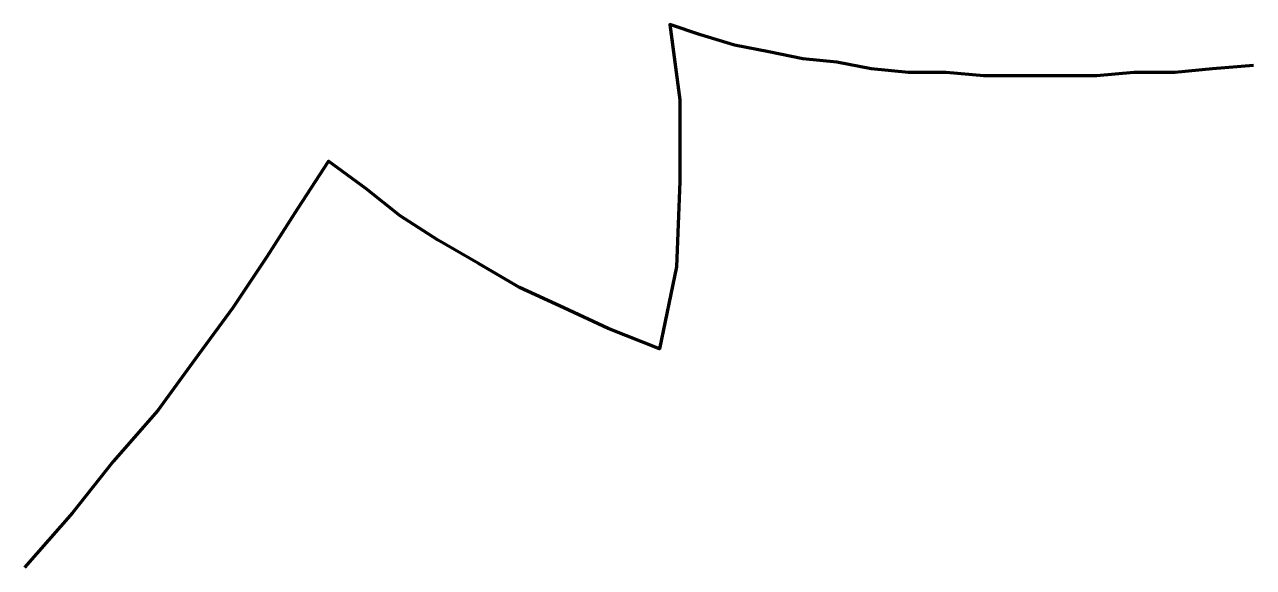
# Model space of a CAD drawing. Header units: centimetres. Extents: x -25.4 to 20.8, y -5.3 to 11.3.
# Drawn here: x 14.511 to 16.022, y 7.208 to 7.876 of the extents above; entities that cross this region are included whole.
import ezdxf

# ---------------------------------------------------------------- set-up
doc = ezdxf.new("R2010")
doc.units = ezdxf.units.CM
doc.header["$MEASUREMENT"] = 0
doc.layers.add('Layer 1', color=7, linetype='Continuous')

msp = doc.modelspace()

# ---------------------------------------------------------------- linework, layer by layer
at = {"layer": 'Layer 1', "lineweight": 106}
msp.add_open_spline([(16.02209, 7.8254), (16.02209, 7.8254), (15.9717, 7.82121), (15.9717, 7.82121), (15.9717, 7.82121), (15.9717, 7.82121), (15.92552, 7.81701), (15.92552, 7.81701), (15.92552, 7.81701), (15.92552, 7.81701), (15.87514, 7.81701), (15.87514, 7.81701), (15.87514, 7.81701), (15.87514, 7.81701), (15.82896, 7.81281), (15.82896, 7.81281), (15.82896, 7.81281), (15.82896, 7.81281), (15.78277, 7.81281), (15.78277, 7.81281), (15.78277, 7.81281), (15.78277, 7.81281), (15.73659, 7.81281), (15.73659, 7.81281), (15.73659, 7.81281), (15.73659, 7.81281), (15.69041, 7.81281), (15.69041, 7.81281), (15.69041, 7.81281), (15.69041, 7.81281), (15.64422, 7.81701), (15.64422, 7.81701), (15.64422, 7.81701), (15.64422, 7.81701), (15.59804, 7.81701), (15.59804, 7.81701), (15.59804, 7.81701), (15.59804, 7.81701), (15.55186, 7.82121), (15.55186, 7.82121), (15.55186, 7.82121), (15.55186, 7.82121), (15.50987, 7.8296), (15.50987, 7.8296), (15.50987, 7.8296), (15.50987, 7.8296), (15.46789, 7.8338), (15.46789, 7.8338), (15.46789, 7.8338), (15.46789, 7.8338), (15.4259, 7.8422), (15.4259, 7.8422), (15.4259, 7.8422), (15.4259, 7.8422), (15.38392, 7.8506), (15.38392, 7.8506), (15.38392, 7.8506), (15.38392, 7.8506), (15.34193, 7.86319), (15.34193, 7.86319), (15.34193, 7.86319), (15.34193, 7.86319), (15.30415, 7.87579), (15.30415, 7.87579), (15.30415, 7.87579), (15.30415, 7.87579), (15.31674, 7.78342), (15.31674, 7.78342), (15.31674, 7.78342), (15.31674, 7.78342), (15.31674, 7.68266), (15.31674, 7.68266), (15.31674, 7.68266), (15.31674, 7.68266), (15.31254, 7.5777), (15.31254, 7.5777), (15.31254, 7.5777), (15.31254, 7.5777), (15.29155, 7.47693), (15.29155, 7.47693), (15.29155, 7.47693), (15.29155, 7.47693), (15.22858, 7.50212), (15.22858, 7.50212), (15.22858, 7.50212), (15.22858, 7.50212), (15.174, 7.52731), (15.174, 7.52731), (15.174, 7.52731), (15.174, 7.52731), (15.11941, 7.5525), (15.11941, 7.5525), (15.11941, 7.5525), (15.11941, 7.5525), (15.06903, 7.58189), (15.06903, 7.58189), (15.06903, 7.58189), (15.06903, 7.58189), (15.01865, 7.61128), (15.01865, 7.61128), (15.01865, 7.61128), (15.01865, 7.61128), (14.97247, 7.64067), (14.97247, 7.64067), (14.97247, 7.64067), (14.97247, 7.64067), (14.93048, 7.67426), (14.93048, 7.67426), (14.93048, 7.67426), (14.93048, 7.67426), (14.8843, 7.70785), (14.8843, 7.70785), (14.8843, 7.70785), (14.8843, 7.70785), (14.84651, 7.64907), (14.84651, 7.64907), (14.84651, 7.64907), (14.84651, 7.64907), (14.80873, 7.59029), (14.80873, 7.59029), (14.80873, 7.59029), (14.80873, 7.59029), (14.76674, 7.52731), (14.76674, 7.52731), (14.76674, 7.52731), (14.76674, 7.52731), (14.72056, 7.46434), (14.72056, 7.46434), (14.72056, 7.46434), (14.72056, 7.46434), (14.67438, 7.40136), (14.67438, 7.40136), (14.67438, 7.40136), (14.67438, 7.40136), (14.6198, 7.33838), (14.6198, 7.33838), (14.6198, 7.33838), (14.6198, 7.33838), (14.56942, 7.27541), (14.56942, 7.27541), (14.56942, 7.27541), (14.56942, 7.27541), (14.51064, 7.20823), (14.51064, 7.20823)], degree=3, knots=[0, 0, 0, 0, 0.0277778, 0.0277778, 0.0277778, 0.0277778, 0.0555556, 0.0555556, 0.0555556, 0.0555556, 0.0833333, 0.0833333, 0.0833333, 0.0833333, 0.1111111, 0.1111111, 0.1111111, 0.1111111, 0.1388889, 0.1388889, 0.1388889, 0.1388889, 0.1666667, 0.1666667, 0.1666667, 0.1666667, 0.1944444, 0.1944444, 0.1944444, 0.1944444, 0.2222222, 0.2222222, 0.2222222, 0.2222222, 0.25, 0.25, 0.25, 0.25, 0.2777778, 0.2777778, 0.2777778, 0.2777778, 0.3055556, 0.3055556, 0.3055556, 0.3055556, 0.3333333, 0.3333333, 0.3333333, 0.3333333, 0.3611111, 0.3611111, 0.3611111, 0.3611111, 0.3888889, 0.3888889, 0.3888889, 0.3888889, 0.4166667, 0.4166667, 0.4166667, 0.4166667, 0.4444444, 0.4444444, 0.4444444, 0.4444444, 0.4722222, 0.4722222, 0.4722222, 0.4722222, 0.5, 0.5, 0.5, 0.5, 0.5277778, 0.5277778, 0.5277778, 0.5277778, 0.5555556, 0.5555556, 0.5555556, 0.5555556, 0.5833333, 0.5833333, 0.5833333, 0.5833333, 0.6111111, 0.6111111, 0.6111111, 0.6111111, 0.6388889, 0.6388889, 0.6388889, 0.6388889, 0.6666667, 0.6666667, 0.6666667, 0.6666667, 0.6944444, 0.6944444, 0.6944444, 0.6944444, 0.7222222, 0.7222222, 0.7222222, 0.7222222, 0.75, 0.75, 0.75, 0.75, 0.7777778, 0.7777778, 0.7777778, 0.7777778, 0.8055556, 0.8055556, 0.8055556, 0.8055556, 0.8333333, 0.8333333, 0.8333333, 0.8333333, 0.8611111, 0.8611111, 0.8611111, 0.8611111, 0.8888889, 0.8888889, 0.8888889, 0.8888889, 0.9166667, 0.9166667, 0.9166667, 0.9166667, 0.9444444, 0.9444444, 0.9444444, 0.9444444, 0.9722222, 0.9722222, 0.9722222, 0.9722222, 1, 1, 1, 1], dxfattribs=at)

doc.saveas('drawing.dxf')
